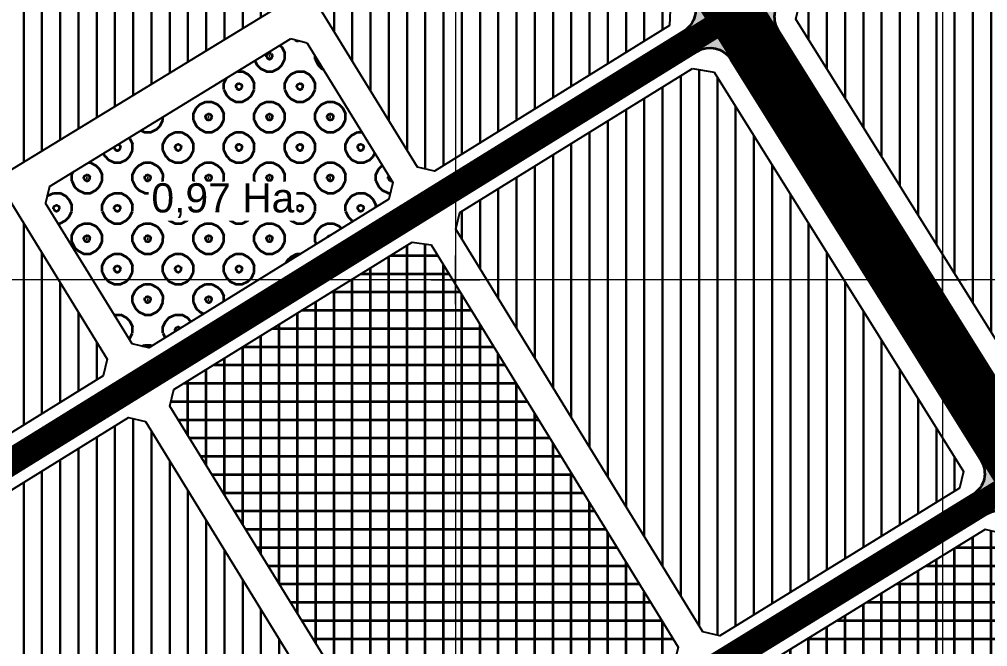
# Model space of a CAD drawing. Header units: millimetres. Extents: x 546597 to 607848, y 1180644 to 1193180.
# Drawn here: x 606620.7 to 607018.6, y 1185049.3 to 1185307 of the extents above; entities that cross this region are included whole.
import ezdxf
from ezdxf.enums import TextEntityAlignment as Align

# ---------------------------------------------------------------- set-up
doc = ezdxf.new("R2010")
doc.units = ezdxf.units.MM
doc.header["$MEASUREMENT"] = 0
doc.linetypes.add('ACAD_ISO02W100', pattern=[15, 12, -3])
doc.linetypes.add('DASHDOT', pattern=[1, 0.5, -0.25, 0, -0.25])
doc.layers.get('0').update_dxf_attribs({"linetype": 'CONTINUOUS', "lineweight": 20})
for name, color, linetype, lineweight in [('A-DUONG', 1, 'CONTINUOUS', 35), ('A-LE', 4, 'CONTINUOUS', 25), ('A-TIM', 6, 'DASHDOT', 13), ('hatch CTCC', 20, 'CONTINUOUS', 35), ('hatch CX tap trung', 84, 'CONTINUOUS', 35), ('hatch Dan cu XDM', 50, 'CONTINUOUS', 30), ('toa do', 2, 'CONTINUOUS', 13)]:
    doc.layers.add(name, color=color, linetype=linetype, lineweight=lineweight)
for name, color, linetype in [('duong HH', 251, 'CONTINUOUS'), ('duong MOI', 251, 'ACAD_ISO02W100'), ('hatch CX cach ly', 70, 'CONTINUOUS'), ('hide - tinh dien tich CX', 2, 'CONTINUOUS')]:
    doc.layers.add(name, color=color, linetype=linetype)
doc.styles.add('VNI-Helve Bold', font='VHELVEB.TTF')
pattern_1 = [(0, (0, 0), (0, 7.5), []), (90, (0, 0), (-7.5, 5e-16), [])]

# ---------------------------------------------------------------- blocks, each defined once
blk = doc.blocks.new('CROSS')
for p, q in [((0, -5), (0, 5)), ((-5, 0), (5, 0))]:
    blk.add_line(p, q)

msp = doc.modelspace()

# ---------------------------------------------------------------- hatches: boundary and pattern name
at = {"layer": 'duong HH'}
h = msp.add_hatch(color=256, dxfattribs=at)
h.paths.add_polyline_path([(606941.3, 1185325.7), (606938.67, 1185329.95), (606930.4, 1185324.86, -0.412414), (606916.67, 1185328.09), (606912.15, 1185335.34), (606903.23, 1185327.91), (606914.79, 1185309.39)])
h.paths.add_polyline_path([(606935.8, 1185316.44), (606943.93, 1185321.45), (606941.3, 1185325.7), (606914.79, 1185309.39), (606926.89, 1185289.99), (606937.57, 1185294.6), (606932.56, 1185302.64, -0.416015)])
h.paths.add_polyline_path([(606903.23, 1185327.91), (606894.32, 1185320.47), (606897.04, 1185316.11, -0.415254), (606893.81, 1185302.32), (606889.15, 1185299.43), (606892.94, 1185295.9), (606904.99, 1185303.36), (606914.79, 1185309.39)])
h.paths.add_polyline_path([(606914.79, 1185309.39), (606904.99, 1185303.36), (606892.94, 1185295.9), (606896.74, 1185292.37), (606899.17, 1185293.87, -0.413174), (606912.92, 1185290.66), (606916.21, 1185285.38), (606926.89, 1185289.99)])
at = {"layer": 'duong MOI'}
h = msp.add_hatch(color=256, dxfattribs=at)
h.paths.add_polyline_path([(607058.84, 1185140.32), (607054.87, 1185143.46, -0.004311), (607050.95, 1185139.91, -0.003054), (607048.13, 1185137.44, -0.373047), (607034.19, 1185139.73), (607030.23, 1185146.08), (607019.87, 1185140.97), (607033.44, 1185119.21, 0.02649)])
h.paths.add_polyline_path([(607019.87, 1185140.97), (607009.5, 1185135.85), (607015.83, 1185125.72, -0.416077), (607012.58, 1185111.91), (607007.39, 1185108.72), (607011.09, 1185105.12), (607030.68, 1185117.17, 0.002754), (607033.44, 1185119.21)])
h.paths.add_polyline_path([(607035.34, 1185116.17), (607033.44, 1185119.21, -0.002754), (607030.68, 1185117.17), (607011.09, 1185105.12), (607014.78, 1185101.52), (607017.98, 1185103.49, -0.412353), (607031.71, 1185100.27), (607034.39, 1185095.98), (607044.41, 1185101.63)])
at = {"layer": 'hatch CTCC'}
h = msp.add_hatch(dxfattribs=at)
h.set_pattern_fill('M-TT-TIEUKHU', color=256, scale=7.5, style=0)
h.set_pattern_definition(pattern_1)
h.paths.add_polyline_path([(606789.93, 1185214.31), (606782.06, 1185215.5), (606684.21, 1185154.93), (606682.58, 1185148.04), (606784.08, 1184983.09), (606790.96, 1184981.45), (606889.73, 1185042.21), (606891.38, 1185049.1)])
h = msp.add_hatch(dxfattribs=at)
h.set_pattern_fill('M-TT-TIEUKHU', color=256, scale=7.5, style=0)
h.set_pattern_definition(pattern_1)
h.paths.add_polyline_path([(606798.01, 1184962.31), (606796.37, 1184955.43), (606822.32, 1184913.23), (606829.94, 1184909.05), (606888.22, 1184909.9), (606952.87, 1184922.12), (606982.63, 1184936.54), (606991.15, 1184947.06), (607016.66, 1185006.45), (607033.08, 1185043.83), (607044.06, 1185055.26), (607044.87, 1185063.11), (607024.5, 1185095.76), (607017.59, 1185097.38)])
at = {"layer": 'hatch CX tap trung'}
h = msp.add_hatch(dxfattribs=at)
h.set_pattern_fill('M-CXCQ-MOI', color=256, scale=2.5, style=0)
h.set_pattern_definition([(0, (601998.474, 1186516.907), (25, 25), [0, -25]), (0, (601998.474, 1186518.15), (25, 25), [0.26126, -24.73874]), (0, (601998.474, 1186523.157), (25, 25), [1.29973, -23.70027]), (0, (601998.474, 1186535.657), (25, 25), [1.30642, -23.69358]), (0, (601998.474, 1186540.665), (25, 25), [0.26126, -24.73874]), (0, (602009.668, 1186523.157), (25, 25), [2.61258, -22.38742]), (0, (602009.675, 1186535.657), (25, 25), [2.5992, -22.4008]), (0, (602010.713, 1186528.165), (25, 25), [0.52251, -24.47749]), (0, (602010.714, 1186530.665), (25, 25), [0.51984, -24.48016]), (0, (602022.168, 1186535.657), (25, 25), [1.30613, -23.69387]), (0, (602022.175, 1186523.157), (25, 25), [1.29944, -23.70056]), (0, (602022.463, 1186541.178), (25, 25), [0.00075, -24.99925]), (0, (602022.463, 1186541.18), (25, 25), [0.00075, -24.99925]), (0, (602022.463, 1186541.178), (25, 25), [0.00025, -24.99975]), (0, (602022.463, 1186541.179), (25, 25), [0.00025, -24.99975]), (0, (602022.464, 1186541.178), (25, 25), [0.00075, -24.99925]), (0, (602022.464, 1186541.18), (25, 25), [0.00075, -24.99925]), (0, (602022.464, 1186541.178), (25, 25), [0.00025, -24.99975]), (0, (602023.213, 1186518.15), (25, 25), [0.26126, -24.73874]), (0, (602023.213, 1186540.665), (25, 25), [0.26126, -24.73874]), (0, (602023.474, 1186541.907), (25, 25), [0, -25]), (26.5651, (601998.736, 1186540.665), (25, 1e-05), [0.52731, -55.37439]), (26.5651, (601999.781, 1186535.657), (25, 1e-05), [2.63648, -53.26522]), (26.5651, (602007.325, 1186534.482), (25, 1e-05), [2.62751, -53.27419]), (26.5651, (602010.244, 1186530.43), (25, 1e-05), [0.5255, -55.3762]), (26.5651, (602011.236, 1186528.165), (25, 1e-05), [0.52731, -55.37439]), (26.5651, (602012.281, 1186523.157), (25, 1e-05), [2.63655, -53.26515]), (26.5651, (602019.825, 1186521.982), (25, 1e-05), [2.62743, -53.27427]), (26.5651, (602022.741, 1186517.913), (25, 1e-05), [0.52731, -55.37439]), (45, (601999.207, 1186540.9), (25.00001, -2e-15), [0.39268, -34.96266]), (45, (602002.139, 1186536.836), (25.00001, -2e-15), [1.96384, -33.3915]), (45, (602005.882, 1186533.039), (25.00001, -2e-15), [2.04069, -33.31465]), (45, (602009.956, 1186530.141), (25.00001, -2e-15), [0.40814, -34.9472]), (45, (602011.707, 1186528.4), (25.00001, -2e-15), [0.39268, -34.96266]), (45, (602014.639, 1186524.336), (25.00001, -2e-15), [1.96339, -33.39195]), (45, (602018.381, 1186520.539), (25.00001, -2e-15), [2.04114, -33.3142]), (45, (602022.464, 1186517.636), (25.00001, -2e-15), [0.39268, -34.96266]), (63.4349, (601999.485, 1186541.178), (1e-05, 25), [0.53727, -55.36443]), (63.4349, (602003.527, 1186538.225), (1e-05, 25), [2.66134, -53.24036]), (63.4349, (602004.718, 1186530.711), (1e-05, 25), [2.60286, -53.29883]), (63.4349, (602009.723, 1186529.676), (1e-05, 25), [0.52057, -55.38113]), (63.4349, (602011.985, 1186528.678), (1e-05, 25), [0.53727, -55.36443]), (63.4349, (602016.027, 1186525.724), (1e-05, 25), [2.68634, -53.21536]), (63.4349, (602017.218, 1186518.211), (1e-05, 25), [2.60254, -53.29916]), (63.4349, (602022.223, 1186517.155), (1e-05, 25), [0.53727, -55.36443]), (90, (601999.725, 1186516.907), (-25, 25), [0.24816, -24.75184]), (90, (601999.725, 1186541.66), (-25, 25), [0.24816, -24.75184]), (90, (602004.718, 1186540.605), (-25, 25), [1.30191, -23.69808]), (90, (602004.718, 1186528.127), (-25, 25), [2.58375, -22.41625]), (90, (602004.729, 1186516.907), (-25, 25), [1.30387, -23.69613]), (90, (602009.723, 1186529.16), (-25, 25), [0.51675, -24.48325]), (90, (602012.225, 1186529.16), (-25, 25), [0.51674, -24.48326]), (90, (602017.218, 1186516.907), (-25, 25), [1.30389, -23.69611]), (90, (602017.229, 1186528.127), (-25, 25), [2.58371, -22.41629]), (90, (602017.229, 1186540.605), (-25, 25), [1.30193, -23.69807]), (90, (602022.223, 1186516.907), (-25, 25), [0.24816, -24.75184]), (90, (602022.223, 1186541.66), (-25, 25), [0.24816, -24.75184]), (90, (602022.463, 1186541.178), (-25, 25), [0.001, -24.999]), (90, (602022.463, 1186541.178), (-25, 25), [0.0005, -24.9995]), (90, (602022.464, 1186541.178), (-25, 25), [0.001, -24.999]), (90, (602022.464, 1186541.178), (-25, 25), [0.001, -24.999]), (90, (602022.465, 1186541.178), (-25, 25), [0.0005, -24.9995]), (296.565, (601999.485, 1186517.636), (25, -3e-05), [0.53727, -55.36443]), (296.565, (601999.485, 1186542.636), (25, -3e-05), [0.53727, -55.36443]), (296.565, (602003.562, 1186520.545), (25, -3e-05), [2.60961, -53.29209]), (296.565, (602003.562, 1186545.545), (25, -3e-05), [2.60961, -53.29209]), (296.565, (602004.718, 1186528.127), (25, -3e-05), [2.67926, -53.22244]), (296.565, (602004.718, 1186553.127), (25, -3e-05), [2.67926, -53.22244]), (296.565, (602009.723, 1186529.16), (25, -3e-05), [0.53585, -55.36585]), (296.565, (602009.723, 1186554.159), (25, -3e-05), [0.53585, -55.36585]), (296.565, (602011.992, 1186530.143), (25, -3e-05), [0.52199, -55.37971]), (296.565, (602011.992, 1186555.143), (25, -3e-05), [0.52199, -55.37971]), (296.565, (602016.061, 1186533.045), (25, -3e-05), [2.60994, -53.29176]), (296.565, (602016.061, 1186558.045), (25, -3e-05), [2.60994, -53.29176]), (296.565, (602017.229, 1186540.605), (25, -3e-05), [2.65427, -53.24744]), (296.565, (602017.229, 1186565.605), (25, -3e-05), [2.65427, -53.24744]), (296.565, (602022.223, 1186541.66), (25, -3e-05), [0.53727, -55.36443]), (296.565, (602022.223, 1186566.659), (25, -3e-05), [0.53727, -55.36443]), (315, (601999.207, 1186517.913), (25.00001, -7e-15), [0.39268, -34.96266]), (315, (602002.125, 1186521.981), (25.00001, -7e-15), [2.03138, -33.32396]), (315, (602005.916, 1186525.73), (25.00001, -7e-15), [1.97315, -33.38219]), (315, (602009.963, 1186528.68), (25.00001, -7e-15), [0.39463, -34.96071]), (315, (602011.705, 1186530.43), (25.00001, -7e-15), [0.40619, -34.94915]), (315, (602014.625, 1186534.481), (25.00001, -7e-15), [2.03093, -33.32441]), (315, (602018.416, 1186538.231), (25.00001, -7e-15), [1.9736, -33.38174]), (315, (602022.464, 1186541.178), (25.00001, -7e-15), [0.39268, -34.96266]), (333.435, (601998.736, 1186518.149), (25, 3.4e-05), [0.52731, -55.37439]), (333.435, (601999.774, 1186523.157), (25, 3.4e-05), [2.62875, -53.27294]), (333.435, (602007.311, 1186524.336), (25, 3.4e-05), [2.63523, -53.26647]), (333.435, (602010.242, 1186528.401), (25, 3.4e-05), [0.52704, -55.37465]), (333.435, (602011.234, 1186530.665), (25, 3.4e-05), [0.52577, -55.37593]), (333.435, (602012.274, 1186535.657), (25, 3.4e-05), [2.62883, -53.27287]), (333.435, (602019.811, 1186536.836), (25, 3.4e-05), [2.63515, -53.26655]), (333.435, (602022.741, 1186540.901), (25, 3.4e-05), [0.52731, -55.37439])])
h.paths.add_polyline_path([(606774.15, 1185240.01), (606738.97, 1185297.32), (606732.09, 1185298.97), (606633.16, 1185238.4), (606631.51, 1185231.52), (606667.02, 1185173.69), (606673.89, 1185172.06), (606772.52, 1185233.12)])
at = {"layer": 'hatch Dan cu XDM'}
h = msp.add_hatch(dxfattribs=at)
h.set_pattern_fill('ANSI31', color=53, scale=60, angle=45, style=0)
h.paths.add_polyline_path([(606618.16, 1185006.04), (606572.4, 1185037.17), (606538.96, 1185056.27), (606512.19, 1185069.75), (606462.43, 1185090.59), (606428.95, 1185113.41), (606409.09, 1185132.71), (606401.3, 1185133.5), (606368.23, 1185112.26, 0.359542), (606364.35, 1185100.13), (606374.44, 1185074.92), (606427.92, 1184999.57), (606529.62, 1184878.06), (606548.39, 1184874.86), (606639.05, 1184894.8), (606722.4, 1184903.32), (606801.3, 1184908.63), (606810.64, 1184908.76), (606813.02, 1184913.1), (606789.55, 1184951.24), (606782.67, 1184952.88), (606777.14, 1184949.48, -0.331744), (606680.36, 1184957.3)])
h.paths.add_polyline_path([(606672.51, 1185141.81), (606665.64, 1185143.44), (606555.21, 1185075.08), (606555.3, 1185069.97), (606583, 1185054.15), (606629.96, 1185022.2), (606693.18, 1184972.67, 0.334496), (606766.59, 1184966.46), (606772.19, 1184969.91), (606773.83, 1184976.79)])
h.paths.add_polyline_path([(606613.95, 1185237.19), (606615.6, 1185244.06), (606734.99, 1185317.16), (606741.88, 1185315.51), (606784.36, 1185246.33), (606791.23, 1185244.7), (606887.81, 1185304.48), (606888.28, 1185314.09), (606758.15, 1185522.65), (606751.24, 1185524.28), (606455.77, 1185343.62, 0.39084), (606390.88, 1185199.8), (606401.57, 1185172.98), (606412.04, 1185157.75), (606441.65, 1185128.96), (606472.02, 1185108.25), (606520.56, 1185087.92), (606525.69, 1185085.34), (606534.41, 1185085.72), (606655.18, 1185160.48), (606656.82, 1185167.38)])
h.paths.add_polyline_path([(606901.6, 1185055.38), (606908.47, 1185053.74), (607007.01, 1185114.35), (607008.62, 1185121.21), (606906.21, 1185285.35), (606897.36, 1185286.87), (606801.69, 1185227.65), (606800.06, 1185220.76)])
h.paths.add_polyline_path([(606535.55, 1185534.43), (606511.04, 1185480.76), (606478.93, 1185419.66, 0.264047), (606479.06, 1185415.71), (606491.77, 1185394.93), (606498.64, 1185393.27), (606740.65, 1185541.25), (606742.27, 1185548.1), (606608.88, 1185761.9), (606601.98, 1185763.51), (606539.35, 1185724.82, 0.303943), (606537.5, 1185720.77), (606546.11, 1185668.37), (606548.44, 1185605.31)])
h.paths.add_polyline_path([(606854.05, 1185897.7), (606774.8, 1186024.72), (606767.95, 1186026.25), (606574.6, 1185901.85), (606573.04, 1185894.9), (606650.27, 1185771.13), (606776.36, 1185569.03), (606783.27, 1185567.41), (606978.99, 1185688), (606980.6, 1185694.87)])
h.paths.add_polyline_path([(606996.48, 1185669.42), (606989.58, 1185671.04), (606793.85, 1185550.44), (606792.24, 1185543.58), (606923.88, 1185332.59), (606930.79, 1185330.97), (607126.57, 1185451.46), (607128.18, 1185458.33)])
h.paths.add_polyline_path([(607145.22, 1185468.81), (607152.13, 1185467.17), (607351.53, 1185588.87), (607353.18, 1185595.74), (607078.85, 1186041.59), (607002.72, 1186165.33), (606995.84, 1186166.97), (606793.23, 1186042.4), (606791.62, 1186035.54), (606870.94, 1185908.41)])
h.paths.add_polyline_path([(606985.36, 1186184), (606987, 1186190.88), (606877.93, 1186368.14), (606831.88, 1186442.42), (606823.97, 1186440.34), (606786.05, 1186261.84), (606749.46, 1186182.18, -0.064721), (606727.55, 1186147.22), (606726.96, 1186139.17), (606775.74, 1186060.99), (606782.64, 1186059.37)])
h.paths.add_polyline_path([(606539.69, 1185957.55), (606538.81, 1185949.76), (606557.16, 1185920.35), (606564.01, 1185918.82), (606757.36, 1186043.22), (606758.92, 1186050.17), (606712.64, 1186124.34), (606706.47, 1186125.04)])
h.paths.add_polyline_path([(607173.38, 1185309.89), (607198.55, 1185336.41), (607199.34, 1185344.28), (607144.07, 1185432.88), (607137.16, 1185434.5), (606941.37, 1185314.01), (606939.76, 1185307.14), (607041.19, 1185144.58), (607047.6, 1185143.63, 0.097426), (607118.13, 1185236.4, 0.00506), (607135.5, 1185261.7)])
h.paths.add_polyline_path([(607162.72, 1185450.2), (607161.1, 1185443.36), (607213.57, 1185359.27), (607219.65, 1185358.65), (607220.74, 1185359.79), (607283.09, 1185415.91), (607345.6, 1185471.93, 0.23174), (607364.66, 1185568.61), (607359.54, 1185570.33)])

# ---------------------------------------------------------------- linework, layer by layer
at = {"layer": 'A-DUONG', "flags": 128}
msp.add_lwpolyline([(607201.1, 1184566.51), (607156.49, 1184830.77, 0.097958), (607089.25, 1185008.04), (607031.71, 1185100.27, 0.412353), (607017.98, 1185103.49), (606774.5, 1184953.72, -0.332329), (606683.56, 1184961.15), (606621.11, 1185010.08), (606575.05, 1185041.41), (606541.32, 1185060.67), (606514.28, 1185074.29), (606464.83, 1185095), (606432.12, 1185117.29), (606400.52, 1185148.03), (606388.25, 1185165.87), (606376.79, 1185194.64, -0.389325), (606448.86, 1185356.97), (606746.21, 1185538.79, 0.416861), (606749.48, 1185552.61), (606417.9, 1186084.04)], format="xyb", dxfattribs=at)
msp.add_lwpolyline([(606893.81, 1185302.32), (606535.17, 1185080.31, -0.26088), (606525.41, 1185079.89), (606518.47, 1185083.38), (606469.62, 1185103.84), (606438.47, 1185125.07), (606408.2, 1185154.51), (606397.13, 1185170.61), (606386.18, 1185198.09, -0.390303), (606453.47, 1185348.07), (606751.66, 1185530.4, -0.411571), (606765.36, 1185527.16), (606897.04, 1185316.11, -0.415254)], format="xyb", close=True, dxfattribs=at)
at = {"layer": 'A-DUONG'}
for points in [[(607148.29, 1185435.55), (607204.18, 1185345.97, -0.34172), (607202.95, 1185333.79), (607177.17, 1185306.62), (607139.55, 1185258.76, -0.004966), (607122.45, 1185233.85, -0.10016), (607048.13, 1185137.44, -0.373047), (607034.19, 1185139.73), (606932.56, 1185302.64, -0.416015), (606935.8, 1185316.44), (607134.57, 1185438.77, -0.412414)], [(606912.92, 1185290.66), (607015.83, 1185125.72, -0.416077), (607012.58, 1185111.91), (606769.23, 1184962.22, -0.333692), (606689.97, 1184968.83), (606627.01, 1185018.16), (606580.35, 1185049.9), (606555.78, 1185063.94, -0.568723), (606555.47, 1185081.12), (606899.17, 1185293.87, -0.413174)]]:
    msp.add_lwpolyline(points, format="xyb", close=True, dxfattribs=at)
at = {"layer": 'A-LE'}
for p, q in [((606633.16, 1185238.4), (606732.09, 1185298.97)), ((606738.97, 1185297.32), (606732.09, 1185298.97)), ((606633.16, 1185238.4), (606631.51, 1185231.52))]:
    msp.add_line(p, q, dxfattribs=at)
at = {"layer": 'A-LE', "flags": 128}
for points in [[(606887.81, 1185304.48), (606791.23, 1185244.7), (606784.36, 1185246.33), (606741.88, 1185315.51), (606734.99, 1185317.16), (606615.6, 1185244.06), (606613.95, 1185237.19), (606656.82, 1185167.38), (606655.18, 1185160.48), (606534.41, 1185085.72), (606525.69, 1185085.34), (606520.56, 1185087.92), (606472.02, 1185108.25), (606441.65, 1185128.96), (606412.04, 1185157.75), (606401.57, 1185172.98), (606390.88, 1185199.8, -0.39084), (606455.77, 1185343.62), (606751.24, 1185524.28), (606758.15, 1185522.65), (606888.28, 1185314.09), (606887.81, 1185304.48)], [(607041.19, 1185144.58), (606939.76, 1185307.14), (606941.37, 1185314.01), (607137.16, 1185434.5), (607144.07, 1185432.88), (607199.34, 1185344.28), (607198.55, 1185336.41), (607173.38, 1185309.89), (607135.5, 1185261.7, -0.00506), (607118.13, 1185236.4, -0.097426), (607047.6, 1185143.63)]]:
    msp.add_lwpolyline(points, format="xyb", dxfattribs=at)
for points in [[(606738.97, 1185297.32), (606774.15, 1185240.01), (606772.52, 1185233.12), (606673.89, 1185172.06), (606667.02, 1185173.69), (606631.51, 1185231.52)], [(606897.36, 1185286.87), (606906.21, 1185285.35), (607008.62, 1185121.21), (607007.01, 1185114.35), (606908.47, 1185053.74), (606901.6, 1185055.38), (606800.06, 1185220.76), (606801.69, 1185227.65), (606897.36, 1185286.87)]]:
    msp.add_lwpolyline(points, dxfattribs=at)
msp.add_lwpolyline([(606782.06, 1185215.5), (606789.93, 1185214.31), (606891.38, 1185049.1), (606889.73, 1185042.21), (606790.96, 1184981.45), (606784.08, 1184983.09), (606682.58, 1185148.04), (606684.21, 1185154.93), (606782.06, 1185215.5)], close=True, dxfattribs=at)
msp.add_lwpolyline([(606672.51, 1185141.81), (606773.83, 1184976.79), (606772.19, 1184969.91), (606766.59, 1184966.46, -0.334496), (606693.18, 1184972.67), (606629.96, 1185022.2), (606583, 1185054.15), (606555.3, 1185069.97), (606555.21, 1185075.08), (606665.64, 1185143.44)], format="xyb", close=True, dxfattribs=at)
at = {"layer": 'A-LE'}
msp.add_lwpolyline([(606829.94, 1184909.05), (606888.22, 1184909.9), (606952.87, 1184922.12), (606982.63, 1184936.54), (606991.15, 1184947.06), (607016.66, 1185006.45), (607033.08, 1185043.83), (607044.06, 1185055.26), (607044.87, 1185063.11), (607024.5, 1185095.76), (607017.59, 1185097.38), (606798.01, 1184962.31), (606796.37, 1184955.43), (606822.32, 1184913.23)], close=True, dxfattribs=at)
at = {"layer": 'A-TIM', "ltscale": 20, "flags": 128}
for points in [[(605717.54, 1187669.84), (605693.27, 1187282.22), (606302.55, 1186294.54), (606427.69, 1186090.09), (607099.01, 1185014.12, -0.097958), (607167.83, 1184832.68), (607212.44, 1184568.42)], [(605717.54, 1187669.84), (605693.27, 1187282.22), (606302.55, 1186294.54), (606427.69, 1186090.09), (607099.01, 1185014.12, -0.097958), (607167.83, 1184832.68), (607212.44, 1184568.42)], [(606491.02, 1187011.22), (606886.44, 1186373.4), (607364.31, 1185596.73, -0.294113), (607352.97, 1185465.11), (607289.77, 1185408.47), (607227.72, 1185352.62), (607180.95, 1185303.35), (607143.59, 1185255.82, -0.004872), (607126.76, 1185231.29, -0.121344), (607030.68, 1185117.17), (606771.87, 1184957.97, -0.332974), (606686.76, 1184964.99), (606624.06, 1185014.12), (606577.7, 1185045.66), (606543.69, 1185065.08), (606516.37, 1185078.84), (606467.23, 1185099.42), (606435.3, 1185121.18), (606404.36, 1185151.27), (606392.69, 1185168.24), (606381.48, 1185196.37), (606381.48, 1185196.37, -0.3898), (606451.17, 1185352.53), (606767.28, 1185545.81)], [(606535.65, 1185074.73), (606904.99, 1185303.36), (607153.16, 1185456.08), (607364.34, 1185584.98), (607377.23, 1185592.98), (607462.33, 1185645.23, 0.020055), (607462.99, 1185645.68), (607494.91, 1185668.99, -0.018927), (607495.54, 1185669.42), (607627.79, 1185751.44), (607695.93, 1185762.06)], [(606535.65, 1185074.73), (606904.99, 1185303.36), (607153.16, 1185456.08), (607364.34, 1185584.98), (607377.23, 1185592.98), (607462.33, 1185645.23, 0.020055), (607462.99, 1185645.68), (607494.91, 1185668.99, -0.018927), (607495.54, 1185669.42), (607627.79, 1185751.44), (607695.93, 1185762.06)]]:
    msp.add_lwpolyline(points, format="xyb", dxfattribs=at)
at = {"layer": 'duong HH', "ltscale": 2, "const_width": 10, "flags": 128}
msp.add_lwpolyline([(606491.02, 1187011.22), (606886.44, 1186373.4), (607364.31, 1185596.73, -0.294113), (607352.97, 1185465.11), (607289.77, 1185408.47), (607227.72, 1185352.62), (607180.95, 1185303.35), (607143.59, 1185255.82, -0.004872), (607126.76, 1185231.29, -0.121344), (607030.68, 1185117.17), (606771.87, 1184957.97, -0.332974), (606686.76, 1184964.99), (606624.06, 1185014.12), (606577.7, 1185045.66), (606543.69, 1185065.08), (606516.37, 1185078.84), (606467.23, 1185099.42), (606435.3, 1185121.18), (606404.36, 1185151.27), (606392.69, 1185168.24), (606381.48, 1185196.37), (606381.48, 1185196.37, -0.3898), (606451.17, 1185352.53), (606767.28, 1185545.81)], format="xyb", dxfattribs=at)
at = {"layer": 'duong HH', "ltscale": 2, "flags": 128}
for points, const_width in [([(606462.63, 1186034.08), (607035.34, 1185116.17)], 23), ([(606535.65, 1185074.73), (606904.99, 1185303.36), (607153.16, 1185456.08), (607364.34, 1185584.98), (607368.64, 1185587.65)], 10)]:
    msp.add_lwpolyline(points, dxfattribs=dict(at, const_width=const_width))
at = {"layer": 'hatch CX cach ly', "const_width": 4}
msp.add_lwpolyline([(605947.79, 1186869.63), (606302.55, 1186294.54), (606427.69, 1186090.09), (607099.01, 1185014.12, -0.097958), (607167.83, 1184832.68), (607212.44, 1184568.42)], format="xyb", dxfattribs=at)
at = {"layer": 'hatch CX cach ly', "color": 200, "const_width": 2.5}
msp.add_lwpolyline([(605947.79, 1186869.63), (606302.55, 1186294.54), (606427.69, 1186090.09), (607099.01, 1185014.12, -0.097958), (607167.83, 1184832.68), (607212.44, 1184568.42)], format="xyb", dxfattribs=at)
at = {"layer": 'toa do', "color": 250}
for p, q in [((606799.96, 1188405.4), (606799.96, 1184254.54)), ((607842.61, 1185200.01), (592291.52, 1185200.01))]:
    msp.add_line(p, q, dxfattribs=at)
at = {"layer": 'toa do', "color": 252}
msp.add_line((606999.96, 1188405.4), (606999.96, 1184255.15), dxfattribs=at)

# ---------------------------------------------------------------- block references
at = {"layer": 'toa do', "xscale": 2, "yscale": 2, "zscale": 2}
for p in [(606799.96, 1185200.01), (606799.96, 1185200.01), (606999.96, 1185200.01), (606999.96, 1185200.01)]:
    msp.add_blockref('CROSS', p, dxfattribs=at)

# ---------------------------------------------------------------- next in the draw order: wipeouts: each hides what was drawn before it
msp.add_wipeout([(606673.88, 1185224.27), (606734.58, 1185224.27), (606734.58, 1185240.29), (606673.88, 1185240.29)]).dxf.layer = 'hide - tinh dien tich CX'

# ---------------------------------------------------------------- next in the draw order: texts
at = {"layer": 'hide - tinh dien tich CX', "style": 'VNI-Helve Bold'}
msp.add_text('0,97 Ha', height=12, dxfattribs=at).set_placement((606704.35, 1185227.69), align=Align.CENTER)

doc.saveas('drawing.dxf')
